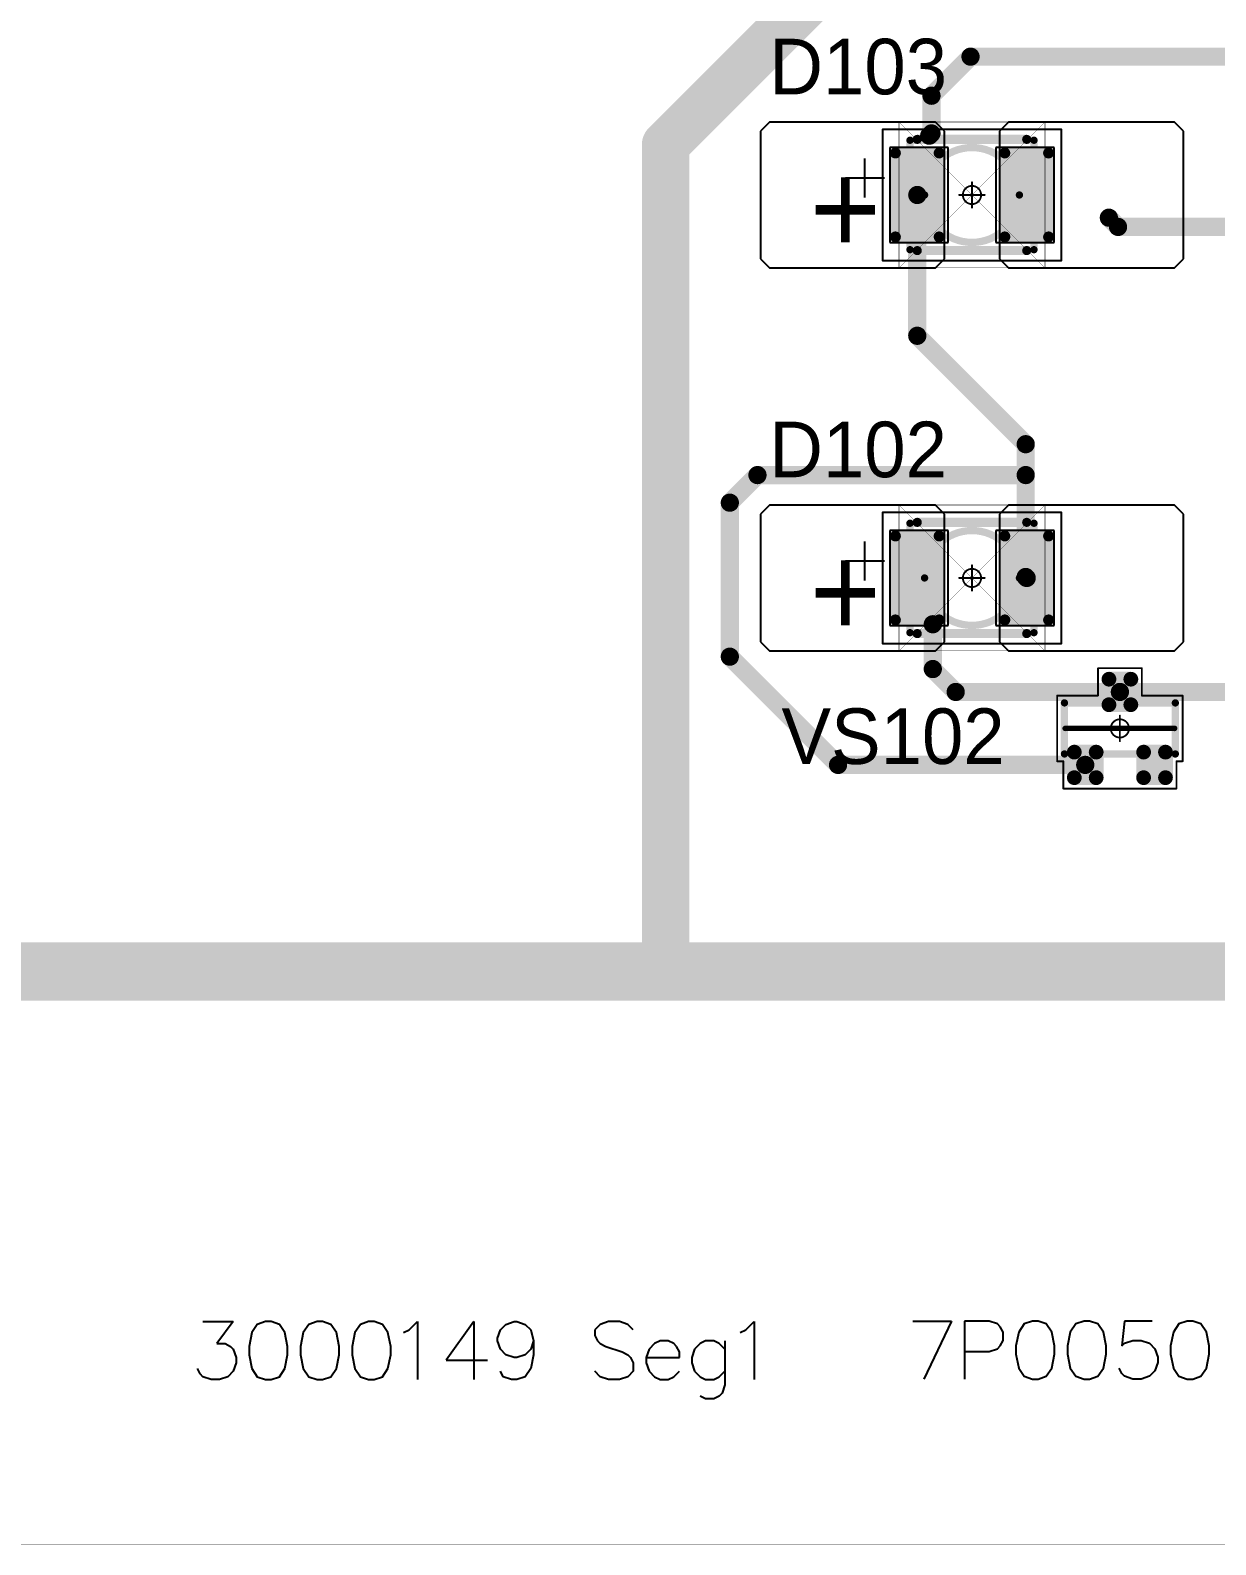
# Model space of a CAD drawing. Header units: millimetres. Extents: x 0 to 1769, y 431 to 1001.
# Drawn here: x 1541.12 to 1573.62, y 431.02 to 472.54 of the extents above; entities that cross this region are included whole.
import ezdxf

# ---------------------------------------------------------------- set-up
doc = ezdxf.new("R2010")
doc.units = ezdxf.units.MM
for name, color, linetype in [('Mechanical13', 56, 'Continuous'), ('Mechanical15', 56, 'Continuous'), ('Mechanical3', 76, 'Continuous'), ('Mechanical9', 56, 'Continuous'), ('TopLayer', 1, 'Continuous'), ('TopOverlay', 2, 'Continuous'), ('TopPaste', 8, 'Continuous'), ('TopSolder', 216, 'Continuous')]:
    doc.layers.add(name, color=color, linetype=linetype)

# ---------------------------------------------------------------- blocks, each defined once
blk = doc.blocks.new('SOT23_37')
at = {"layer": 'Mechanical13', "const_width": 0.2}
for points in [[(-0.7, 1.52), (-0.7, -1.52)], [(-0.7, 1.52), (0.7, 1.52)], [(0.7, 1.52), (0.7, -1.52)], [(-0.7, -1.52), (0.7, -1.52)]]:
    blk.add_lwpolyline(points, dxfattribs=at)
at = {"layer": 'Mechanical13', "const_width": 0.1}
for points in [[(-0.75, 1.52, 1), (-0.65, 1.52, 1)], [(-0.75, 1.52, 1), (-0.65, 1.52, 1)], [(0.65, 1.52, 1), (0.75, 1.52, 1)], [(0.65, 1.52, 1), (0.75, 1.52, 1)], [(-0.75, -1.52, 1), (-0.65, -1.52, 1)], [(-0.75, -1.52, 1), (-0.65, -1.52, 1)], [(0.65, -1.52, 1), (0.75, -1.52, 1)], [(0.65, -1.52, 1), (0.75, -1.52, 1)]]:
    blk.add_lwpolyline(points, format="xyb", close=True, dxfattribs=at)
at = {"layer": 'Mechanical15', "const_width": 0.05}
for points in [[(-0.9, 1.72), (0.9, 1.72)], [(-0.9, 1.72), (-0.9, 1.55)], [(0.9, 1.72), (0.9, 0.6)], [(-1.65, 1.55), (-0.9, 1.55)], [(-1.65, 1.55), (-1.65, -1.55)], [(0.9, 0.6), (1.65, 0.6)], [(1.65, 0.6), (1.65, -0.6)], [(-0.35, 0), (0.35, 0)], [(0, 0.35), (0, -0.35)], [(0.9, -0.6), (0.9, -1.72)], [(0.9, -0.6), (1.65, -0.6)], [(-1.65, -1.55), (-0.9, -1.55)], [(-0.9, -1.55), (-0.9, -1.72)], [(-0.9, -1.72), (0.9, -1.72)]]:
    blk.add_lwpolyline(points, dxfattribs=at)
at = {"layer": 'Mechanical15'}
for points, const_width in [([(-0.913, 1.72, 1), (-0.888, 1.72, 1)], 0.025), ([(-0.913, 1.72, 1), (-0.888, 1.72, 1)], 0.025), ([(0.888, 1.72, 1), (0.913, 1.72, 1)], 0.025), ([(0.888, 1.72, 1), (0.913, 1.72, 1)], 0.025), ([(-1.662, 1.55, 1), (-1.637, 1.55, 1)], 0.025), ([(-1.662, 1.55, 1), (-1.637, 1.55, 1)], 0.025), ([(-0.913, 1.55, 1), (-0.888, 1.55, 1)], 0.025), ([(-0.913, 1.55, 1), (-0.888, 1.55, 1)], 0.025), ([(0.888, 0.6, 1), (0.913, 0.6, 1)], 0.025), ([(0.888, 0.6, 1), (0.913, 0.6, 1)], 0.025), ([(1.637, 0.6, 1), (1.662, 0.6, 1)], 0.025), ([(1.637, 0.6, 1), (1.662, 0.6, 1)], 0.025), ([(-0.362, 0, 1), (-0.337, 0, 1)], 0.025), ([(0.25, 0, 1), (-0.25, 0, 1)], 0.05), ([(-0.262, 0, 1), (-0.238, 0, 1)], 0.025), ([(-0.012, 0.35, 1), (0.012, 0.35, 1)], 0.025), ([(0.238, 0, 1), (0.262, 0, 1)], 0.025), ([(0.337, 0, 1), (0.362, 0, 1)], 0.025), ([(-0.012, -0.35, 1), (0.012, -0.35, 1)], 0.025), ([(0.888, -0.6, 1), (0.913, -0.6, 1)], 0.025), ([(0.888, -0.6, 1), (0.913, -0.6, 1)], 0.025), ([(1.637, -0.6, 1), (1.662, -0.6, 1)], 0.025), ([(1.637, -0.6, 1), (1.662, -0.6, 1)], 0.025), ([(-1.662, -1.55, 1), (-1.637, -1.55, 1)], 0.025), ([(-1.662, -1.55, 1), (-1.637, -1.55, 1)], 0.025), ([(-0.913, -1.55, 1), (-0.888, -1.55, 1)], 0.025), ([(-0.913, -1.55, 1), (-0.888, -1.55, 1)], 0.025), ([(-0.913, -1.72, 1), (-0.888, -1.72, 1)], 0.025), ([(-0.913, -1.72, 1), (-0.888, -1.72, 1)], 0.025), ([(0.888, -1.72, 1), (0.913, -1.72, 1)], 0.025), ([(0.888, -1.72, 1), (0.913, -1.72, 1)], 0.025)]:
    blk.add_lwpolyline(points, format="xyb", close=True, dxfattribs=dict(at, const_width=const_width))
at = {"layer": 'TopLayer', "const_width": 0.1}
for points in [[(-1.4, 1.25, 1), (-1.3, 1.25, 1)], [(-0.7, 1.25, 1), (-0.6, 1.25, 1)], [(-1.4, 0.65, 1), (-1.3, 0.65, 1)], [(-0.7, 0.65, 1), (-0.6, 0.65, 1)], [(0.6, 0.3, 1), (0.7, 0.3, 1)], [(1.3, 0.3, 1), (1.4, 0.3, 1)], [(0.6, -0.3, 1), (0.7, -0.3, 1)], [(1.3, -0.3, 1), (1.4, -0.3, 1)], [(-1.4, -0.65, 1), (-1.3, -0.65, 1)], [(-0.7, -0.65, 1), (-0.6, -0.65, 1)], [(-1.4, -1.25, 1), (-1.3, -1.25, 1)], [(-0.7, -1.25, 1), (-0.6, -1.25, 1)]]:
    blk.add_lwpolyline(points, format="xyb", close=True, dxfattribs=at)
at = {"layer": 'TopLayer'}
for points in [[(-1.45, 1.25), (-1.45, 0.65), (-0.55, 1.25), (-0.55, 0.65)], [(-1.35, 1.35), (-1.35, 0.55), (-0.65, 1.35), (-0.65, 0.55)], [(0.55, 0.3), (0.55, -0.3), (1.45, 0.3), (1.45, -0.3)], [(0.65, 0.4), (0.65, -0.4), (1.35, 0.4), (1.35, -0.4)], [(-1.45, -0.65), (-1.45, -1.25), (-0.55, -0.65), (-0.55, -1.25)], [(-1.35, -0.55), (-1.35, -1.35), (-0.65, -0.55), (-0.65, -1.35)]]:
    blk.add_solid(points, dxfattribs=at)
at = {"layer": 'TopOverlay', "const_width": 0.15}
blk.add_lwpolyline([(0, 1.5), (0, -1.5)], dxfattribs=at)
at = {"layer": 'TopOverlay', "const_width": 0.075}
for points in [[(-0.038, 1.5, 1), (0.038, 1.5, 1)], [(-0.038, -1.5, 1), (0.038, -1.5, 1)]]:
    blk.add_lwpolyline(points, format="xyb", close=True, dxfattribs=at)
at = {"layer": 'TopPaste', "const_width": 0.075}
for points in [[(-1.387, 1.25, 1), (-1.313, 1.25, 1)], [(-0.687, 1.25, 1), (-0.613, 1.25, 1)], [(-1.387, 0.65, 1), (-1.313, 0.65, 1)], [(-0.687, 0.65, 1), (-0.613, 0.65, 1)], [(0.613, 0.3, 1), (0.687, 0.3, 1)], [(1.313, 0.3, 1), (1.387, 0.3, 1)], [(0.613, -0.3, 1), (0.687, -0.3, 1)], [(1.313, -0.3, 1), (1.387, -0.3, 1)], [(-1.387, -0.65, 1), (-1.313, -0.65, 1)], [(-0.687, -0.65, 1), (-0.613, -0.65, 1)], [(-1.387, -1.25, 1), (-1.313, -1.25, 1)], [(-0.687, -1.25, 1), (-0.613, -1.25, 1)]]:
    blk.add_lwpolyline(points, format="xyb", close=True, dxfattribs=at)
at = {"layer": 'TopPaste'}
for points in [[(-1.425, 1.25), (-1.425, 0.65), (-0.575, 1.25), (-0.575, 0.65)], [(-1.35, 1.325), (-1.35, 0.575), (-0.65, 1.325), (-0.65, 0.575)], [(0.575, 0.3), (0.575, -0.3), (1.425, 0.3), (1.425, -0.3)], [(0.65, 0.375), (0.65, -0.375), (1.35, 0.375), (1.35, -0.375)], [(-1.425, -0.65), (-1.425, -1.25), (-0.575, -0.65), (-0.575, -1.25)], [(-1.35, -0.575), (-1.35, -1.325), (-0.65, -0.575), (-0.65, -1.325)]]:
    blk.add_solid(points, dxfattribs=at)
at = {"layer": 'TopSolder', "const_width": 0.202}
for points in [[(-1.451, 1.25, 1), (-1.249, 1.25, 1)], [(-0.751, 1.25, 1), (-0.549, 1.25, 1)], [(-1.451, 0.65, 1), (-1.249, 0.65, 1)], [(-0.751, 0.65, 1), (-0.549, 0.65, 1)], [(0.549, 0.3, 1), (0.751, 0.3, 1)], [(1.249, 0.3, 1), (1.451, 0.3, 1)], [(0.549, -0.3, 1), (0.751, -0.3, 1)], [(1.249, -0.3, 1), (1.451, -0.3, 1)], [(-1.451, -0.65, 1), (-1.249, -0.65, 1)], [(-0.751, -0.65, 1), (-0.549, -0.65, 1)], [(-1.451, -1.25, 1), (-1.249, -1.25, 1)], [(-0.751, -1.25, 1), (-0.549, -1.25, 1)]]:
    blk.add_lwpolyline(points, format="xyb", close=True, dxfattribs=at)
at = {"layer": 'TopSolder'}
for points in [[(-1.552, 1.25), (-1.552, 0.65), (-0.448, 1.25), (-0.448, 0.65)], [(-1.35, 1.452), (-1.35, 0.448), (-0.65, 1.452), (-0.65, 0.448)], [(0.65, 0.502), (0.65, -0.502), (1.35, 0.502), (1.35, -0.502)], [(0.448, 0.3), (0.448, -0.3), (1.552, 0.3), (1.552, -0.3)], [(-1.552, -0.65), (-1.552, -1.25), (-0.448, -0.65), (-0.448, -1.25)], [(-1.35, -0.448), (-1.35, -1.452), (-0.65, -0.448), (-0.65, -1.452)]]:
    blk.add_solid(points, dxfattribs=at)
blk = doc.blocks.new('T66G_224')
at = {"layer": 'Mechanical13'}
for p, q in [((2.936, 0.071), (2.936, -1)), ((2.4, -0.464), (3.471, -0.464))]:
    blk.add_line(p, q, dxfattribs=at)
at = {"layer": 'Mechanical13', "const_width": 0.2}
for points in [[(1.7, 1.5), (-1.7, 1.5)], [(-1.7, 1.5), (-1.7, -1.5)], [(1.7, 1.5), (1.7, -1.5)], [(1.7, -1.5), (-1.7, -1.5)]]:
    blk.add_lwpolyline(points, dxfattribs=at)
at = {"layer": 'Mechanical13'}
for points, const_width in [([(-1.75, 1.5, 1), (-1.65, 1.5, 1)], 0.1), ([(-1.75, 1.5, 1), (-1.65, 1.5, 1)], 0.1), ([(1.3, 0, 1), (-1.3, 0, 1)], 0.2), ([(1.65, 1.5, 1), (1.75, 1.5, 1)], 0.1), ([(1.65, 1.5, 1), (1.75, 1.5, 1)], 0.1), ([(-1.35, 0, 1), (-1.25, 0, 1)], 0.1), ([(1.25, 0, 1), (1.35, 0, 1)], 0.1), ([(-1.75, -1.5, 1), (-1.65, -1.5, 1)], 0.1), ([(-1.75, -1.5, 1), (-1.65, -1.5, 1)], 0.1), ([(1.65, -1.5, 1), (1.75, -1.5, 1)], 0.1), ([(1.65, -1.5, 1), (1.75, -1.5, 1)], 0.1)]:
    blk.add_lwpolyline(points, format="xyb", close=True, dxfattribs=dict(at, const_width=const_width))
at = {"layer": 'Mechanical15', "const_width": 0.05}
for points in [[(-2.45, 1.8), (-2.45, -1.8)], [(2.45, 1.8), (-2.45, 1.8)], [(2.45, 1.8), (2.45, -1.8)], [(0.35, 0), (-0.35, 0)], [(0, 0.35), (0, -0.35)], [(2.45, -1.8), (-2.45, -1.8)]]:
    blk.add_lwpolyline(points, dxfattribs=at)
at = {"layer": 'Mechanical15'}
for points, const_width in [([(-2.462, 1.8, 1), (-2.438, 1.8, 1)], 0.025), ([(-2.462, 1.8, 1), (-2.438, 1.8, 1)], 0.025), ([(2.438, 1.8, 1), (2.462, 1.8, 1)], 0.025), ([(2.438, 1.8, 1), (2.462, 1.8, 1)], 0.025), ([(-0.362, 0, 1), (-0.337, 0, 1)], 0.025), ([(0.25, 0, 1), (-0.25, 0, 1)], 0.05), ([(-0.262, 0, 1), (-0.238, 0, 1)], 0.025), ([(-0.012, 0.35, 1), (0.012, 0.35, 1)], 0.025), ([(0.238, 0, 1), (0.262, 0, 1)], 0.025), ([(0.337, 0, 1), (0.362, 0, 1)], 0.025), ([(-0.012, -0.35, 1), (0.012, -0.35, 1)], 0.025), ([(-2.462, -1.8, 1), (-2.438, -1.8, 1)], 0.025), ([(-2.462, -1.8, 1), (-2.438, -1.8, 1)], 0.025), ([(2.438, -1.8, 1), (2.462, -1.8, 1)], 0.025), ([(2.438, -1.8, 1), (2.462, -1.8, 1)], 0.025)]:
    blk.add_lwpolyline(points, format="xyb", close=True, dxfattribs=dict(at, const_width=const_width))
at = {"layer": 'TopLayer'}
for p, q in [((-5.55, 2), (-5.8, 1.75)), ((-5.8, 1.75), (-5.8, -1.75)), ((-1, 2), (-5.55, 2)), ((-0.75, 1.75), (-1, 2)), ((-0.75, -1.75), (-0.75, 1.75)), ((1, 2), (0.75, 1.75)), ((0.75, 1.75), (0.75, -1.75)), ((5.55, 2), (1, 2)), ((5.8, 1.75), (5.55, 2)), ((5.8, -1.75), (5.8, 1.75)), ((-5.8, -1.75), (-5.55, -2)), ((-5.55, -2), (-1, -2)), ((-1, -2), (-0.75, -1.75)), ((0.75, -1.75), (1, -2)), ((1, -2), (5.55, -2)), ((5.55, -2), (5.8, -1.75))]:
    blk.add_line(p, q, dxfattribs=at)
at = {"layer": 'TopLayer', "const_width": 0.15}
for points in [[(-2.175, 1.15, 1), (-2.025, 1.15, 1)], [(-0.975, 1.15, 1), (-0.825, 1.15, 1)], [(0.825, 1.15, 1), (0.975, 1.15, 1)], [(2.025, 1.15, 1), (2.175, 1.15, 1)], [(-2.175, -1.15, 1), (-2.025, -1.15, 1)], [(-0.975, -1.15, 1), (-0.825, -1.15, 1)], [(0.825, -1.15, 1), (0.975, -1.15, 1)], [(2.025, -1.15, 1), (2.175, -1.15, 1)]]:
    blk.add_lwpolyline(points, format="xyb", close=True, dxfattribs=at)
at = {"layer": 'TopLayer'}
for points in [[(-0.9, 1.3), (-2.1, 1.3), (-0.9, -1.3), (-2.1, -1.3)], [(2.1, 1.3), (0.9, 1.3), (2.1, -1.3), (0.9, -1.3)], [(-0.75, 1.15), (-2.25, 1.15), (-0.75, -1.15), (-2.25, -1.15)], [(2.25, 1.15), (0.75, 1.15), (2.25, -1.15), (0.75, -1.15)]]:
    blk.add_solid(points, dxfattribs=at)
at = {"layer": 'TopOverlay', "const_width": 0.25}
for points in [[(1.5, 1.525), (-1.5, 1.525)], [(1.5, -1.525), (-1.5, -1.525)]]:
    blk.add_lwpolyline(points, dxfattribs=at)
at = {"layer": 'TopOverlay', "const_width": 0.125}
for points in [[(-1.562, 1.525, 1), (-1.438, 1.525, 1)], [(1.438, 1.525, 1), (1.562, 1.525, 1)], [(-1.562, -1.525, 1), (-1.438, -1.525, 1)], [(1.438, -1.525, 1), (1.562, -1.525, 1)]]:
    blk.add_lwpolyline(points, format="xyb", close=True, dxfattribs=at)
at = {"layer": 'TopPaste', "const_width": 0.125}
for points in [[(-2.163, 1.15, 1), (-2.038, 1.15, 1)], [(-0.963, 1.15, 1), (-0.838, 1.15, 1)], [(0.838, 1.15, 1), (0.963, 1.15, 1)], [(2.038, 1.15, 1), (2.163, 1.15, 1)], [(-2.163, -1.15, 1), (-2.038, -1.15, 1)], [(-0.963, -1.15, 1), (-0.838, -1.15, 1)], [(0.838, -1.15, 1), (0.963, -1.15, 1)], [(2.038, -1.15, 1), (2.163, -1.15, 1)]]:
    blk.add_lwpolyline(points, format="xyb", close=True, dxfattribs=at)
at = {"layer": 'TopPaste'}
for points in [[(-0.9, 1.275), (-2.1, 1.275), (-0.9, -1.275), (-2.1, -1.275)], [(2.1, 1.275), (0.9, 1.275), (2.1, -1.275), (0.9, -1.275)], [(-0.775, 1.15), (-2.225, 1.15), (-0.775, -1.15), (-2.225, -1.15)], [(2.225, 1.15), (0.775, 1.15), (2.225, -1.15), (0.775, -1.15)]]:
    blk.add_solid(points, dxfattribs=at)
at = {"layer": 'TopSolder'}
for p, q in [((-2.25, 1.3), (-2.25, -1.3)), ((-0.65, 1.3), (-2.25, 1.3)), ((-0.65, -1.3), (-0.65, 1.3)), ((0.65, 1.3), (0.65, -1.3)), ((2.25, 1.3), (0.65, 1.3)), ((2.25, -1.3), (2.25, 1.3)), ((-2.25, -1.3), (-0.65, -1.3)), ((0.65, -1.3), (2.25, -1.3))]:
    blk.add_line(p, q, dxfattribs=at)
at = {"layer": 'TopOverlay'}
blk.add_text('+', height=2.5, dxfattribs=at).set_placement((2.5, -0.8))
blk = doc.blocks.new('T66G_225')
at = {"layer": 'Mechanical13'}
for p, q in [((2.936, 0.071), (2.936, -1)), ((2.4, -0.464), (3.471, -0.464))]:
    blk.add_line(p, q, dxfattribs=at)
at = {"layer": 'Mechanical13', "const_width": 0.2}
for points in [[(1.7, 1.5), (-1.7, 1.5)], [(-1.7, 1.5), (-1.7, -1.5)], [(1.7, 1.5), (1.7, -1.5)], [(1.7, -1.5), (-1.7, -1.5)]]:
    blk.add_lwpolyline(points, dxfattribs=at)
at = {"layer": 'Mechanical13'}
for points, const_width in [([(-1.75, 1.5, 1), (-1.65, 1.5, 1)], 0.1), ([(-1.75, 1.5, 1), (-1.65, 1.5, 1)], 0.1), ([(1.3, 0, 1), (-1.3, 0, 1)], 0.2), ([(1.65, 1.5, 1), (1.75, 1.5, 1)], 0.1), ([(1.65, 1.5, 1), (1.75, 1.5, 1)], 0.1), ([(-1.35, 0, 1), (-1.25, 0, 1)], 0.1), ([(1.25, 0, 1), (1.35, 0, 1)], 0.1), ([(-1.75, -1.5, 1), (-1.65, -1.5, 1)], 0.1), ([(-1.75, -1.5, 1), (-1.65, -1.5, 1)], 0.1), ([(1.65, -1.5, 1), (1.75, -1.5, 1)], 0.1), ([(1.65, -1.5, 1), (1.75, -1.5, 1)], 0.1)]:
    blk.add_lwpolyline(points, format="xyb", close=True, dxfattribs=dict(at, const_width=const_width))
at = {"layer": 'Mechanical15', "const_width": 0.05}
for points in [[(-2.45, 1.8), (-2.45, -1.8)], [(2.45, 1.8), (-2.45, 1.8)], [(2.45, 1.8), (2.45, -1.8)], [(0.35, 0), (-0.35, 0)], [(0, 0.35), (0, -0.35)], [(2.45, -1.8), (-2.45, -1.8)]]:
    blk.add_lwpolyline(points, dxfattribs=at)
at = {"layer": 'Mechanical15'}
for points, const_width in [([(-2.462, 1.8, 1), (-2.438, 1.8, 1)], 0.025), ([(-2.462, 1.8, 1), (-2.438, 1.8, 1)], 0.025), ([(2.438, 1.8, 1), (2.462, 1.8, 1)], 0.025), ([(2.438, 1.8, 1), (2.462, 1.8, 1)], 0.025), ([(-0.362, 0, 1), (-0.337, 0, 1)], 0.025), ([(0.25, 0, 1), (-0.25, 0, 1)], 0.05), ([(-0.262, 0, 1), (-0.238, 0, 1)], 0.025), ([(-0.012, 0.35, 1), (0.012, 0.35, 1)], 0.025), ([(0.238, 0, 1), (0.262, 0, 1)], 0.025), ([(0.337, 0, 1), (0.362, 0, 1)], 0.025), ([(-0.012, -0.35, 1), (0.012, -0.35, 1)], 0.025), ([(-2.462, -1.8, 1), (-2.438, -1.8, 1)], 0.025), ([(-2.462, -1.8, 1), (-2.438, -1.8, 1)], 0.025), ([(2.438, -1.8, 1), (2.462, -1.8, 1)], 0.025), ([(2.438, -1.8, 1), (2.462, -1.8, 1)], 0.025)]:
    blk.add_lwpolyline(points, format="xyb", close=True, dxfattribs=dict(at, const_width=const_width))
at = {"layer": 'TopLayer'}
for p, q in [((-5.55, 2), (-5.8, 1.75)), ((-5.8, 1.75), (-5.8, -1.75)), ((-1, 2), (-5.55, 2)), ((-0.75, 1.75), (-1, 2)), ((-0.75, -1.75), (-0.75, 1.75)), ((1, 2), (0.75, 1.75)), ((0.75, 1.75), (0.75, -1.75)), ((5.55, 2), (1, 2)), ((5.8, 1.75), (5.55, 2)), ((5.8, -1.75), (5.8, 1.75)), ((-5.8, -1.75), (-5.55, -2)), ((-5.55, -2), (-1, -2)), ((-1, -2), (-0.75, -1.75)), ((0.75, -1.75), (1, -2)), ((1, -2), (5.55, -2)), ((5.55, -2), (5.8, -1.75))]:
    blk.add_line(p, q, dxfattribs=at)
at = {"layer": 'TopLayer', "const_width": 0.15}
for points in [[(-2.175, 1.15, 1), (-2.025, 1.15, 1)], [(-0.975, 1.15, 1), (-0.825, 1.15, 1)], [(0.825, 1.15, 1), (0.975, 1.15, 1)], [(2.025, 1.15, 1), (2.175, 1.15, 1)], [(-2.175, -1.15, 1), (-2.025, -1.15, 1)], [(-0.975, -1.15, 1), (-0.825, -1.15, 1)], [(0.825, -1.15, 1), (0.975, -1.15, 1)], [(2.025, -1.15, 1), (2.175, -1.15, 1)]]:
    blk.add_lwpolyline(points, format="xyb", close=True, dxfattribs=at)
at = {"layer": 'TopLayer'}
for points in [[(-0.9, 1.3), (-2.1, 1.3), (-0.9, -1.3), (-2.1, -1.3)], [(2.1, 1.3), (0.9, 1.3), (2.1, -1.3), (0.9, -1.3)], [(-0.75, 1.15), (-2.25, 1.15), (-0.75, -1.15), (-2.25, -1.15)], [(2.25, 1.15), (0.75, 1.15), (2.25, -1.15), (0.75, -1.15)]]:
    blk.add_solid(points, dxfattribs=at)
at = {"layer": 'TopOverlay', "const_width": 0.25}
for points in [[(1.5, 1.525), (-1.5, 1.525)], [(1.5, -1.525), (-1.5, -1.525)]]:
    blk.add_lwpolyline(points, dxfattribs=at)
at = {"layer": 'TopOverlay', "const_width": 0.125}
for points in [[(-1.562, 1.525, 1), (-1.438, 1.525, 1)], [(1.438, 1.525, 1), (1.562, 1.525, 1)], [(-1.562, -1.525, 1), (-1.438, -1.525, 1)], [(1.438, -1.525, 1), (1.562, -1.525, 1)]]:
    blk.add_lwpolyline(points, format="xyb", close=True, dxfattribs=at)
at = {"layer": 'TopPaste', "const_width": 0.125}
for points in [[(-2.163, 1.15, 1), (-2.038, 1.15, 1)], [(-0.963, 1.15, 1), (-0.838, 1.15, 1)], [(0.838, 1.15, 1), (0.963, 1.15, 1)], [(2.038, 1.15, 1), (2.163, 1.15, 1)], [(-2.163, -1.15, 1), (-2.038, -1.15, 1)], [(-0.963, -1.15, 1), (-0.838, -1.15, 1)], [(0.838, -1.15, 1), (0.963, -1.15, 1)], [(2.038, -1.15, 1), (2.163, -1.15, 1)]]:
    blk.add_lwpolyline(points, format="xyb", close=True, dxfattribs=at)
at = {"layer": 'TopPaste'}
for points in [[(-0.9, 1.275), (-2.1, 1.275), (-0.9, -1.275), (-2.1, -1.275)], [(2.1, 1.275), (0.9, 1.275), (2.1, -1.275), (0.9, -1.275)], [(-0.775, 1.15), (-2.225, 1.15), (-0.775, -1.15), (-2.225, -1.15)], [(2.225, 1.15), (0.775, 1.15), (2.225, -1.15), (0.775, -1.15)]]:
    blk.add_solid(points, dxfattribs=at)
at = {"layer": 'TopSolder'}
for p, q in [((-2.25, 1.3), (-2.25, -1.3)), ((-0.65, 1.3), (-2.25, 1.3)), ((-0.65, -1.3), (-0.65, 1.3)), ((0.65, 1.3), (0.65, -1.3)), ((2.25, 1.3), (0.65, 1.3)), ((2.25, -1.3), (2.25, 1.3)), ((-2.25, -1.3), (-0.65, -1.3)), ((0.65, -1.3), (2.25, -1.3))]:
    blk.add_line(p, q, dxfattribs=at)
at = {"layer": 'TopOverlay'}
blk.add_text('+', height=2.5, dxfattribs=at).set_placement((2.5, -0.8))

msp = doc.modelspace()

# ---------------------------------------------------------------- linework, layer by layer
at = {"layer": 'Mechanical3', "const_width": 0.01}
msp.add_lwpolyline([(1282.981, 431.029), (1767.981, 431.029)], dxfattribs=at)
at = {"layer": 'Mechanical9'}
for points, const_width in [([(1564.94, 466.028), (1564.94, 470.028)], 0.0127), ([(1564.94, 470.028), (1568.94, 470.028)], 0.0127), ([(1564.94, 470.028), (1568.94, 466.028)], 0.01), ([(1564.94, 466.028), (1568.94, 470.028)], 0.01), ([(1568.94, 466.028), (1568.94, 470.028)], 0.0127), ([(1564.94, 466.028), (1568.94, 466.028)], 0.0127), ([(1564.94, 455.528), (1564.94, 459.528)], 0.0127), ([(1564.94, 459.528), (1568.94, 459.528)], 0.0127), ([(1564.94, 459.528), (1568.94, 455.528)], 0.01), ([(1564.94, 455.528), (1568.94, 459.528)], 0.01), ([(1568.94, 455.528), (1568.94, 459.528)], 0.0127), ([(1564.94, 455.528), (1568.94, 455.528)], 0.0127)]:
    msp.add_lwpolyline(points, dxfattribs=dict(at, const_width=const_width))
for points, const_width in [([(1564.937, 470.028, 1), (1564.943, 470.028, 1)], 0.00635), ([(1564.937, 470.028, 1), (1564.943, 470.028, 1)], 0.00635), ([(1564.938, 470.028, 1), (1564.943, 470.028, 1)], 0.005), ([(1568.937, 470.028, 1), (1568.943, 470.028, 1)], 0.00635), ([(1568.937, 470.028, 1), (1568.943, 470.028, 1)], 0.00635), ([(1568.938, 470.028, 1), (1568.943, 470.028, 1)], 0.005), ([(1564.937, 466.028, 1), (1564.943, 466.028, 1)], 0.00635), ([(1564.937, 466.028, 1), (1564.943, 466.028, 1)], 0.00635), ([(1564.938, 466.028, 1), (1564.943, 466.028, 1)], 0.005), ([(1568.937, 466.028, 1), (1568.943, 466.028, 1)], 0.00635), ([(1568.937, 466.028, 1), (1568.943, 466.028, 1)], 0.00635), ([(1568.938, 466.028, 1), (1568.943, 466.028, 1)], 0.005), ([(1564.937, 459.528, 1), (1564.943, 459.528, 1)], 0.00635), ([(1564.937, 459.528, 1), (1564.943, 459.528, 1)], 0.00635), ([(1564.938, 459.528, 1), (1564.943, 459.528, 1)], 0.005), ([(1568.937, 459.528, 1), (1568.943, 459.528, 1)], 0.00635), ([(1568.937, 459.528, 1), (1568.943, 459.528, 1)], 0.00635), ([(1568.938, 459.528, 1), (1568.943, 459.528, 1)], 0.005), ([(1564.937, 455.528, 1), (1564.943, 455.528, 1)], 0.00635), ([(1564.937, 455.528, 1), (1564.943, 455.528, 1)], 0.00635), ([(1564.938, 455.528, 1), (1564.943, 455.528, 1)], 0.005), ([(1568.937, 455.528, 1), (1568.943, 455.528, 1)], 0.00635), ([(1568.937, 455.528, 1), (1568.943, 455.528, 1)], 0.00635), ([(1568.938, 455.528, 1), (1568.943, 455.528, 1)], 0.005)]:
    msp.add_lwpolyline(points, format="xyb", close=True, dxfattribs=dict(at, const_width=const_width))
at = {"layer": 'TopLayer'}
for p, q in [((1545.857, 437.141), (1546.688, 437.141)), ((1546.688, 437.141), (1546.235, 436.536)), ((1547.195, 436.839), (1547.119, 436.461)), ((1547.346, 437.065), (1547.195, 436.839)), ((1547.573, 437.141), (1547.346, 437.065)), ((1547.724, 437.141), (1547.573, 437.141)), ((1547.951, 437.065), (1547.724, 437.141)), ((1548.102, 436.839), (1547.951, 437.065)), ((1548.177, 436.461), (1548.102, 436.839)), ((1548.608, 436.839), (1548.532, 436.461)), ((1548.759, 437.065), (1548.608, 436.839)), ((1548.986, 437.141), (1548.759, 437.065)), ((1549.137, 437.141), (1548.986, 437.141)), ((1549.364, 437.065), (1549.137, 437.141)), ((1549.515, 436.839), (1549.364, 437.065)), ((1549.591, 436.461), (1549.515, 436.839)), ((1550.021, 436.839), (1549.946, 436.461)), ((1550.173, 437.065), (1550.021, 436.839)), ((1550.399, 437.141), (1550.173, 437.065)), ((1550.55, 437.141), (1550.399, 437.141)), ((1550.777, 437.065), (1550.55, 437.141)), ((1550.928, 436.839), (1550.777, 437.065)), ((1551.004, 436.461), (1550.928, 436.839)), ((1551.359, 436.839), (1551.51, 436.914)), ((1551.51, 436.914), (1551.737, 437.141)), ((1551.737, 437.141), (1551.737, 435.554)), ((1553.279, 437.141), (1552.523, 436.083)), ((1553.279, 437.141), (1553.279, 435.554)), ((1553.936, 436.688), (1554.012, 436.914)), ((1554.012, 436.914), (1554.163, 437.065)), ((1554.163, 437.065), (1554.39, 437.141)), ((1554.39, 437.141), (1554.465, 437.141)), ((1554.465, 437.141), (1554.692, 437.065)), ((1554.692, 437.065), (1554.843, 436.914)), ((1554.843, 436.914), (1554.919, 436.612)), ((1556.748, 437.065), (1556.597, 436.914)), ((1556.597, 436.914), (1556.597, 436.763)), ((1556.975, 437.141), (1556.748, 437.065)), ((1557.277, 437.141), (1556.975, 437.141)), ((1557.504, 437.065), (1557.277, 437.141)), ((1557.655, 436.914), (1557.504, 437.065)), ((1560.587, 436.839), (1560.738, 436.914)), ((1560.738, 436.914), (1560.965, 437.141)), ((1560.965, 437.141), (1560.965, 435.554)), ((1565.32, 437.153), (1566.378, 437.153)), ((1566.378, 437.153), (1565.622, 435.565)), ((1567.413, 437.153), (1566.733, 437.153)), ((1566.733, 437.153), (1566.733, 435.565)), ((1567.64, 437.077), (1567.413, 437.153)), ((1567.715, 437.001), (1567.64, 437.077)), ((1567.791, 436.85), (1567.715, 437.001)), ((1567.791, 436.623), (1567.791, 436.85)), ((1568.222, 436.85), (1568.146, 436.472)), ((1568.373, 437.077), (1568.222, 436.85)), ((1568.6, 437.153), (1568.373, 437.077)), ((1568.751, 437.153), (1568.6, 437.153)), ((1568.978, 437.077), (1568.751, 437.153)), ((1569.129, 436.85), (1568.978, 437.077)), ((1569.204, 436.472), (1569.129, 436.85)), ((1569.635, 436.85), (1569.56, 436.472)), ((1569.786, 437.077), (1569.635, 436.85)), ((1570.013, 437.153), (1569.786, 437.077)), ((1570.164, 437.153), (1570.013, 437.153)), ((1570.391, 437.077), (1570.164, 437.153)), ((1570.542, 436.85), (1570.391, 437.077)), ((1570.618, 436.472), (1570.542, 436.85)), ((1571.124, 437.153), (1571.048, 436.472)), ((1571.88, 437.153), (1571.124, 437.153)), ((1572.462, 436.85), (1572.386, 436.472)), ((1572.613, 437.077), (1572.462, 436.85)), ((1572.84, 437.153), (1572.613, 437.077)), ((1572.991, 437.153), (1572.84, 437.153)), ((1573.218, 437.077), (1572.991, 437.153)), ((1573.369, 436.85), (1573.218, 437.077)), ((1573.444, 436.472), (1573.369, 436.85)), ((1546.235, 436.536), (1546.462, 436.536)), ((1546.462, 436.536), (1546.613, 436.461)), ((1546.613, 436.461), (1546.688, 436.385)), ((1546.688, 436.385), (1546.764, 436.158)), ((1547.119, 436.461), (1547.119, 436.234)), ((1548.177, 436.234), (1548.177, 436.461)), ((1548.532, 436.461), (1548.532, 436.234)), ((1549.591, 436.234), (1549.591, 436.461)), ((1549.946, 436.461), (1549.946, 436.234)), ((1551.004, 436.234), (1551.004, 436.461)), ((1553.936, 436.612), (1553.936, 436.688)), ((1554.012, 436.385), (1553.936, 436.612)), ((1554.163, 436.234), (1554.012, 436.385)), ((1554.843, 436.385), (1554.692, 436.234)), ((1554.919, 436.612), (1554.843, 436.385)), ((1554.919, 436.612), (1554.919, 436.234)), ((1556.597, 436.763), (1556.672, 436.612)), ((1556.672, 436.612), (1556.748, 436.536)), ((1556.748, 436.536), (1556.899, 436.461)), ((1556.899, 436.461), (1557.353, 436.31)), ((1558.086, 436.385), (1558.01, 436.158)), ((1558.237, 436.536), (1558.086, 436.385)), ((1558.388, 436.612), (1558.237, 436.536)), ((1558.615, 436.612), (1558.388, 436.612)), ((1558.766, 436.536), (1558.615, 436.612)), ((1558.841, 436.461), (1558.766, 436.536)), ((1558.917, 436.31), (1558.841, 436.461)), ((1559.333, 436.385), (1559.257, 436.158)), ((1559.484, 436.536), (1559.333, 436.385)), ((1559.635, 436.612), (1559.484, 436.536)), ((1559.862, 436.612), (1559.635, 436.612)), ((1560.013, 436.536), (1559.862, 436.612)), ((1560.164, 436.385), (1560.013, 436.536)), ((1560.164, 436.612), (1560.164, 435.403)), ((1567.413, 436.321), (1567.64, 436.397)), ((1567.64, 436.397), (1567.715, 436.472)), ((1567.715, 436.472), (1567.791, 436.623)), ((1568.146, 436.472), (1568.146, 436.246)), ((1569.204, 436.246), (1569.204, 436.472)), ((1569.56, 436.472), (1569.56, 436.246)), ((1570.618, 436.246), (1570.618, 436.472)), ((1571.048, 436.472), (1571.124, 436.548)), ((1571.124, 436.548), (1571.351, 436.623)), ((1571.351, 436.623), (1571.578, 436.623)), ((1571.578, 436.623), (1571.804, 436.548)), ((1571.804, 436.548), (1571.955, 436.397)), ((1571.955, 436.397), (1572.031, 436.17)), ((1572.386, 436.472), (1572.386, 436.246)), ((1573.444, 436.246), (1573.444, 436.472)), ((1546.764, 436.007), (1546.688, 435.781)), ((1546.764, 436.158), (1546.764, 436.007)), ((1547.119, 436.234), (1547.195, 435.856)), ((1548.102, 435.856), (1548.177, 436.234)), ((1548.532, 436.234), (1548.608, 435.856)), ((1549.515, 435.856), (1549.591, 436.234)), ((1549.946, 436.234), (1550.021, 435.856)), ((1550.928, 435.856), (1551.004, 436.234)), ((1552.523, 436.083), (1553.657, 436.083)), ((1554.39, 436.158), (1554.163, 436.234)), ((1554.465, 436.158), (1554.39, 436.158)), ((1554.692, 436.234), (1554.465, 436.158)), ((1554.919, 436.234), (1554.843, 435.856)), ((1557.353, 436.31), (1557.504, 436.234)), ((1557.504, 436.234), (1557.579, 436.158)), ((1557.579, 436.158), (1557.655, 436.007)), ((1557.655, 436.007), (1557.655, 435.781)), ((1558.01, 436.158), (1558.917, 436.158)), ((1558.01, 436.158), (1558.01, 436.007)), ((1558.01, 436.007), (1558.086, 435.781)), ((1558.917, 436.158), (1558.917, 436.31)), ((1559.257, 436.158), (1559.257, 436.007)), ((1559.257, 436.007), (1559.333, 435.781)), ((1566.733, 436.321), (1567.413, 436.321)), ((1568.146, 436.246), (1568.222, 435.868)), ((1569.129, 435.868), (1569.204, 436.246)), ((1569.56, 436.246), (1569.635, 435.868)), ((1570.542, 435.868), (1570.618, 436.246)), ((1572.031, 436.019), (1571.955, 435.792)), ((1572.031, 436.17), (1572.031, 436.019)), ((1572.386, 436.246), (1572.462, 435.868)), ((1573.369, 435.868), (1573.444, 436.246)), ((1545.781, 435.705), (1545.706, 435.856)), ((1545.857, 435.629), (1545.781, 435.705)), ((1546.084, 435.554), (1545.857, 435.629)), ((1546.31, 435.554), (1546.084, 435.554)), ((1546.537, 435.629), (1546.31, 435.554)), ((1546.688, 435.781), (1546.537, 435.629)), ((1547.195, 435.856), (1547.346, 435.629)), ((1547.346, 435.629), (1547.573, 435.554)), ((1547.573, 435.554), (1547.724, 435.554)), ((1547.724, 435.554), (1547.951, 435.629)), ((1547.951, 435.629), (1548.102, 435.856)), ((1548.608, 435.856), (1548.759, 435.629)), ((1548.759, 435.629), (1548.986, 435.554)), ((1548.986, 435.554), (1549.137, 435.554)), ((1549.137, 435.554), (1549.364, 435.629)), ((1549.364, 435.629), (1549.515, 435.856)), ((1550.021, 435.856), (1550.173, 435.629)), ((1550.173, 435.629), (1550.399, 435.554)), ((1550.399, 435.554), (1550.55, 435.554)), ((1550.55, 435.554), (1550.777, 435.629)), ((1550.777, 435.629), (1550.928, 435.856)), ((1554.088, 435.629), (1554.012, 435.781)), ((1554.314, 435.554), (1554.088, 435.629)), ((1554.465, 435.554), (1554.314, 435.554)), ((1554.692, 435.629), (1554.465, 435.554)), ((1554.843, 435.856), (1554.692, 435.629)), ((1556.748, 435.629), (1556.597, 435.781)), ((1556.975, 435.554), (1556.748, 435.629)), ((1557.277, 435.554), (1556.975, 435.554)), ((1557.504, 435.629), (1557.277, 435.554)), ((1557.655, 435.781), (1557.504, 435.629)), ((1558.086, 435.781), (1558.237, 435.629)), ((1558.237, 435.629), (1558.388, 435.554)), ((1558.388, 435.554), (1558.615, 435.554)), ((1558.615, 435.554), (1558.766, 435.629)), ((1558.766, 435.629), (1558.917, 435.781)), ((1559.333, 435.781), (1559.484, 435.629)), ((1559.484, 435.629), (1559.635, 435.554)), ((1559.635, 435.554), (1559.862, 435.554)), ((1559.862, 435.554), (1560.013, 435.629)), ((1560.013, 435.629), (1560.164, 435.781)), ((1568.222, 435.868), (1568.373, 435.641)), ((1568.373, 435.641), (1568.6, 435.565)), ((1568.6, 435.565), (1568.751, 435.565)), ((1568.751, 435.565), (1568.978, 435.641)), ((1568.978, 435.641), (1569.129, 435.868)), ((1569.635, 435.868), (1569.786, 435.641)), ((1569.786, 435.641), (1570.013, 435.565)), ((1570.013, 435.565), (1570.164, 435.565)), ((1570.164, 435.565), (1570.391, 435.641)), ((1570.391, 435.641), (1570.542, 435.868)), ((1571.048, 435.717), (1570.973, 435.868)), ((1571.124, 435.641), (1571.048, 435.717)), ((1571.351, 435.565), (1571.124, 435.641)), ((1571.578, 435.565), (1571.351, 435.565)), ((1571.804, 435.641), (1571.578, 435.565)), ((1571.955, 435.792), (1571.804, 435.641)), ((1572.462, 435.868), (1572.613, 435.641)), ((1572.613, 435.641), (1572.84, 435.565)), ((1572.84, 435.565), (1572.991, 435.565)), ((1572.991, 435.565), (1573.218, 435.641)), ((1573.218, 435.641), (1573.369, 435.868)), ((1560.089, 435.176), (1560.013, 435.1)), ((1560.164, 435.403), (1560.089, 435.176)), ((1559.635, 435.025), (1559.484, 435.1)), ((1559.862, 435.025), (1559.635, 435.025)), ((1560.013, 435.1), (1559.862, 435.025))]:
    msp.add_line(p, q, dxfattribs=at)
for points, const_width in [([(1558.539, 469.406), (1563.27, 474.138)], 1.3), ([(1565.829, 470.749), (1566.9, 471.82)], 0.5), ([(1566.9, 471.82), (1578.065, 471.82)], 0.5), ([(1565.829, 469.715), (1565.829, 470.749)], 0.5), ([(1558.539, 446.735), (1558.539, 469.406)], 1.3), ([(1565.768, 469.654), (1565.829, 469.715)], 0.5), ([(1565.44, 464.168), (1565.44, 468.028)], 0.5), ([(1570.693, 467.405), (1570.944, 467.153)], 0.5), ([(1570.944, 467.153), (1577.12, 467.153)], 0.5), ([(1565.44, 464.168), (1568.413, 461.195)], 0.5), ([(1568.413, 460.349), (1568.413, 461.195)], 0.5), ([(1560.301, 459.592), (1561.059, 460.349)], 0.5), ([(1561.059, 460.349), (1568.413, 460.349)], 0.5), ([(1568.413, 457.555), (1568.413, 460.349)], 0.5), ([(1560.301, 455.37), (1560.301, 459.592)], 0.5), ([(1568.413, 457.555), (1568.44, 457.528)], 0.5), ([(1565.866, 455.031), (1565.866, 456.259)], 0.5), ([(1560.301, 455.37), (1563.268, 452.403)], 0.5), ([(1565.866, 455.031), (1566.494, 454.403)], 0.5), ([(1566.494, 454.403), (1570.995, 454.403)], 0.5), ([(1570.995, 454.403), (1576.755, 454.403)], 0.5), ([(1563.268, 452.403), (1570.045, 452.403)], 0.5), ([(1302.7, 446.735), (1558.539, 446.735)], 1.6), ([(1558.539, 446.735), (1754.991, 446.735)], 1.6)]:
    msp.add_lwpolyline(points, dxfattribs=dict(at, const_width=const_width))
for points, const_width in [([(1566.775, 471.82, 1), (1567.025, 471.82, 1)], 0.25), ([(1566.775, 471.82, 1), (1567.025, 471.82, 1)], 0.25), ([(1565.704, 470.749, 1), (1565.954, 470.749, 1)], 0.25), ([(1565.704, 470.749, 1), (1565.954, 470.749, 1)], 0.25), ([(1558.214, 469.406, 1), (1558.864, 469.406, 1)], 0.65), ([(1558.214, 469.406, 1), (1558.864, 469.406, 1)], 0.65), ([(1565.643, 469.654, 1), (1565.893, 469.654, 1)], 0.25), ([(1565.704, 469.715, 1), (1565.954, 469.715, 1)], 0.25), ([(1565.704, 469.715, 1), (1565.954, 469.715, 1)], 0.25), ([(1565.315, 468.028, 1), (1565.565, 468.028, 1)], 0.25), ([(1570.568, 467.405, 1), (1570.818, 467.405, 1)], 0.25), ([(1570.819, 467.153, 1), (1571.069, 467.153, 1)], 0.25), ([(1570.819, 467.153, 1), (1571.069, 467.153, 1)], 0.25), ([(1565.315, 464.168, 1), (1565.565, 464.168, 1)], 0.25), ([(1565.315, 464.168, 1), (1565.565, 464.168, 1)], 0.25), ([(1568.288, 461.195, 1), (1568.538, 461.195, 1)], 0.25), ([(1568.288, 461.195, 1), (1568.538, 461.195, 1)], 0.25), ([(1560.934, 460.349, 1), (1561.184, 460.349, 1)], 0.25), ([(1560.934, 460.349, 1), (1561.184, 460.349, 1)], 0.25), ([(1568.288, 460.349, 1), (1568.538, 460.349, 1)], 0.25), ([(1568.288, 460.349, 1), (1568.538, 460.349, 1)], 0.25), ([(1568.288, 460.349, 1), (1568.538, 460.349, 1)], 0.25), ([(1560.176, 459.592, 1), (1560.426, 459.592, 1)], 0.25), ([(1560.176, 459.592, 1), (1560.426, 459.592, 1)], 0.25), ([(1568.288, 457.555, 1), (1568.538, 457.555, 1)], 0.25), ([(1568.288, 457.555, 1), (1568.538, 457.555, 1)], 0.25), ([(1568.315, 457.528, 1), (1568.565, 457.528, 1)], 0.25), ([(1565.741, 456.259, 1), (1565.991, 456.259, 1)], 0.25), ([(1560.176, 455.37, 1), (1560.426, 455.37, 1)], 0.25), ([(1560.176, 455.37, 1), (1560.426, 455.37, 1)], 0.25), ([(1565.741, 455.031, 1), (1565.991, 455.031, 1)], 0.25), ([(1565.741, 455.031, 1), (1565.991, 455.031, 1)], 0.25), ([(1566.369, 454.403, 1), (1566.619, 454.403, 1)], 0.25), ([(1566.369, 454.403, 1), (1566.619, 454.403, 1)], 0.25), ([(1570.87, 454.403, 1), (1571.12, 454.403, 1)], 0.25), ([(1570.87, 454.403, 1), (1571.12, 454.403, 1)], 0.25), ([(1563.143, 452.403, 1), (1563.393, 452.403, 1)], 0.25), ([(1563.143, 452.403, 1), (1563.393, 452.403, 1)], 0.25), ([(1569.92, 452.403, 1), (1570.17, 452.403, 1)], 0.25), ([(1558.139, 446.735, 1), (1558.939, 446.735, 1)], 0.8), ([(1558.139, 446.735, 1), (1558.939, 446.735, 1)], 0.8), ([(1558.214, 446.735, 1), (1558.864, 446.735, 1)], 0.65)]:
    msp.add_lwpolyline(points, format="xyb", close=True, dxfattribs=dict(at, const_width=const_width))

# ---------------------------------------------------------------- block references
for name, p, rotation in [('T66G_224', (1566.94, 468.028), 180), ('T66G_225', (1566.94, 457.528), 180), ('SOT23_37', (1570.995, 453.403), 90)]:
    msp.add_blockref(name, p, dxfattribs=dict(rotation=rotation))

# ---------------------------------------------------------------- texts
at = {"layer": 'TopOverlay'}
for s, p in [('D103', (1561.385, 470.787)), ('D102', (1561.382, 460.29)), ('VS102', (1561.717, 452.428))]:
    msp.add_text(s, height=1.524, dxfattribs=at).set_placement(p)

doc.saveas('drawing.dxf')
